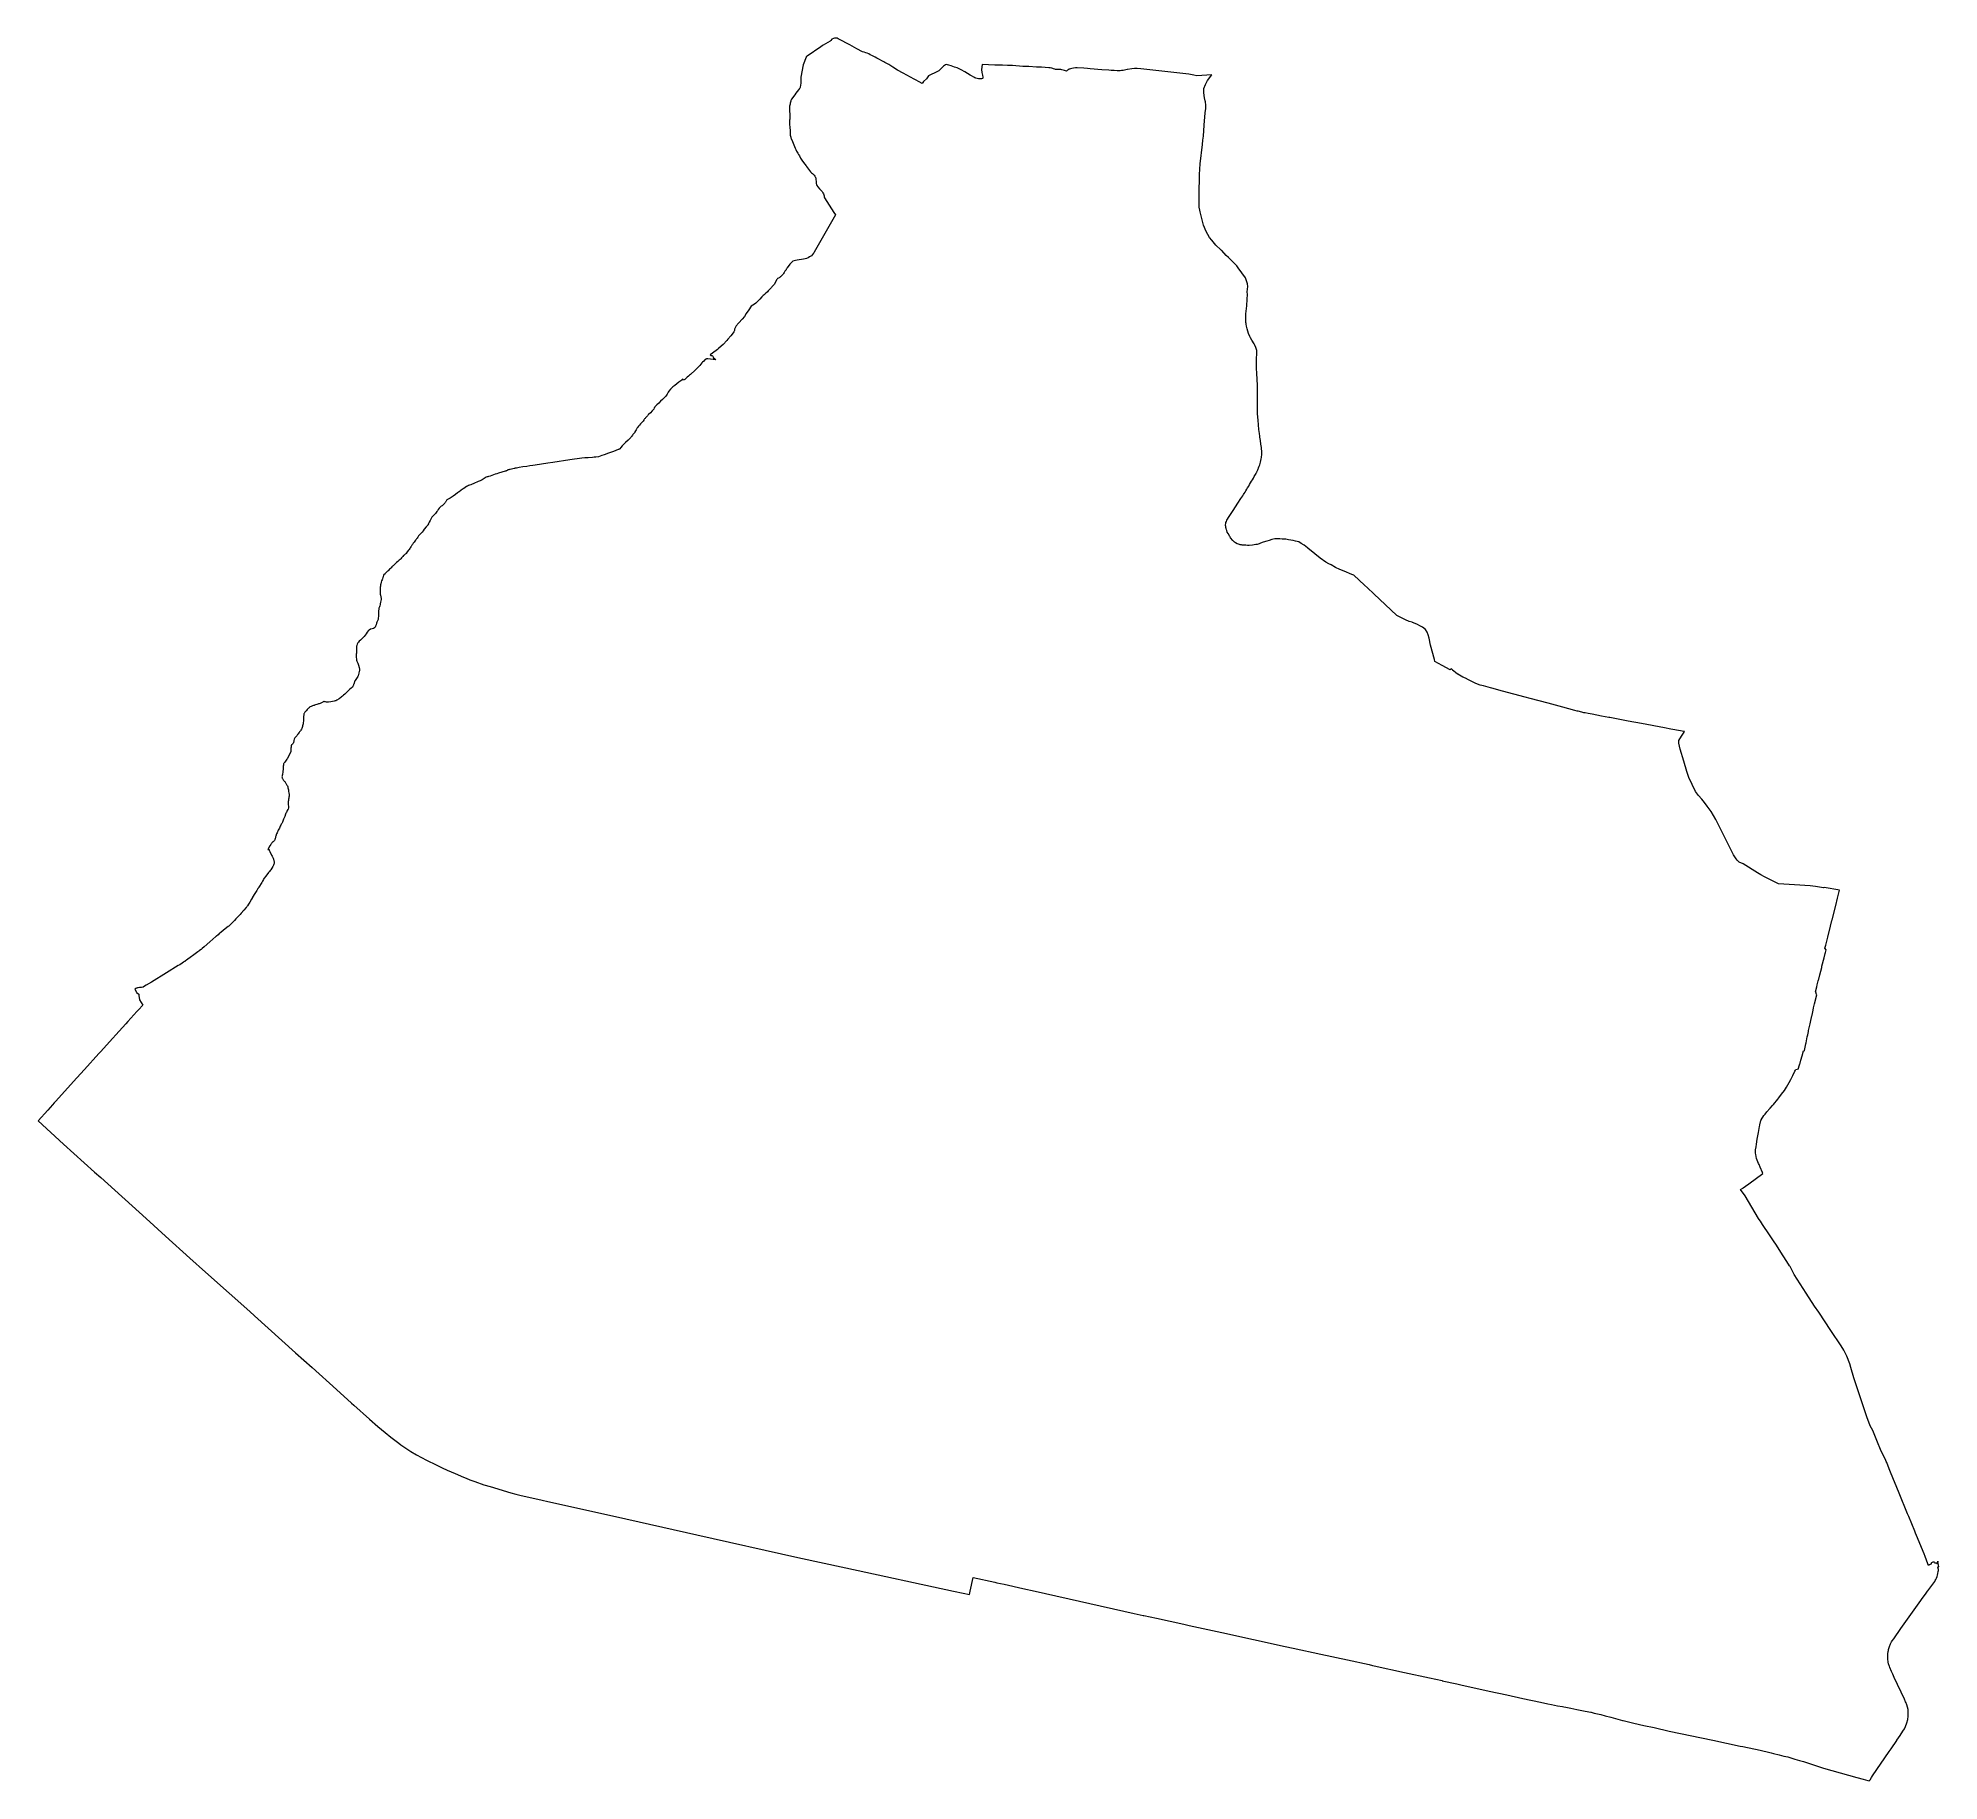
# Model space of a CAD drawing. Header units: metres. Extents: x 106579 to 119334, y 492227 to 503920.
import ezdxf

# ---------------------------------------------------------------- set-up
doc = ezdxf.new("R2010")
doc.units = ezdxf.units.M
doc.header["$MEASUREMENT"] = 0
doc.layers.add('gemeent Zaanstad', color=7, linetype='Continuous', lineweight=0)

msp = doc.modelspace()

# ---------------------------------------------------------------- linework, layer by layer
at = {"layer": 'gemeent Zaanstad', "flags": 128}
msp.add_lwpolyline([(119079.342, 493250), (119179.678, 493390.519), (119201.898, 493422.395), (119228.449, 493459.171), (119244.214, 493480.786), (119258.229, 493500), (119260.171, 493502.663), (119293.032, 493547.561), (119305.59, 493564.833), (119309.7, 493571.228), (119313.702, 493578.846), (119317.175, 493587.203), (119321.196, 493597.88), (119324.596, 493607.719), (119327.219, 493618.008), (119329.376, 493630.958), (119329.975, 493638.09), (119330.004, 493645.138), (119329.268, 493652.563), (119327.255, 493662.713), (119331.095, 493664.103), (119334.274, 493665.253), (119332.147, 493674.266), (119329.302, 493685.984), (119325.855, 493700.781), (119323.381, 493689.182), (119320.865, 493688.29), (119321.649, 493684.186), (119319.336, 493683.468), (119317.721, 493687.293), (119317.293, 493686.988), (119315.416, 493686.901), (119308.03, 493687.586), (119304.307, 493690.633), (119302.987, 493694.11), (119302.839, 493696.289), (119293.886, 493693.675), (119283.507, 493690.644), (119282.939, 493688.024), (119281.991, 493683.827), (119281.236, 493681.951), (119280.85, 493681.683), (119280.62, 493681.523), (119279.474, 493680.829), (119275.628, 493679.161), (119271.295, 493677.743), (119263.48, 493672.577), (119260.056, 493682.832), (119242.051, 493732.759), (119234.883, 493750), (119195.035, 493845.849), (119189.591, 493858.945), (119176.92, 493889.425), (119171.466, 493902.543), (119130.951, 494000), (119122.92, 494019.317), (119066.62, 494158.378), (119009.325, 494298.743), (119000, 494321.662), (118983.454, 494362.329), (118979.447, 494370.346), (118976.621, 494376.005), (118941.252, 494450.587), (118921.575, 494500), (118890.486, 494578.073), (118872.483, 494608.499), (118849.408, 494668.817), (118828.196, 494737.622), (118823.976, 494750), (118762.487, 494930.362), (118743.686, 495000), (118737.141, 495024.244), (118716.697, 495077.525), (118695.683, 495116.673), (118678.807, 495146.424), (118608.907, 495250), (118527.218, 495371.045), (118500, 495413.032), (118443.623, 495500), (118362.896, 495624.532), (118360.164, 495628.746), (118355.279, 495638.943), (118336.416, 495677.289), (118332.369, 495683.248), (118312.304, 495712.685), (118288.628, 495750), (118250.222, 495810.529), (118243.28, 495821.416), (118223.788, 495851.496), (118196.953, 495891.294), (118150.095, 495960.985), (118135.737, 495982.19), (118128.453, 495993.001), (118124.248, 496000), (118033.303, 496151.359), (118002.892, 496194.042), (118017.567, 496203.795), (118019.839, 496205.265), (118035.618, 496216.382), (118058.835, 496232.843), (118151.448, 496302.791), (118149.746, 496308.718), (118135.164, 496343.801), (118127.581, 496362.006), (118124.132, 496369.93), (118110.595, 496402.878), (118104.813, 496428.771), (118102.424, 496438.189), (118102.867, 496460.04), (118106.861, 496481.716), (118109.803, 496500), (118114.995, 496532.269), (118122.796, 496577.624), (118130.057, 496617.131), (118131.266, 496626.024), (118131.631, 496628.272), (118139.635, 496658.973), (118140.145, 496660.57), (118140.559, 496662.667), (118158.75, 496690.848), (118164.704, 496698.759), (118167.07, 496701.094), (118178.714, 496714.917), (118199.674, 496738.278), (118202.495, 496741.31), (118218.015, 496758.957), (118223.103, 496764.474), (118253.047, 496800.226), (118259.91, 496809.481), (118278.024, 496833.662), (118296.647, 496859.09), (118304.019, 496869.742), (118311.15, 496881.745), (118329.214, 496913.478), (118339.745, 496932.91), (118352.975, 496959.724), (118366.837, 496987.745), (118371.192, 496996.547), (118372.901, 497000), (118373.047, 497000.295), (118390.798, 497004.295), (118392.539, 497009.949), (118396.547, 497023.516), (118400.402, 497036.929), (118401.842, 497042.069), (118407.077, 497062.13), (118415.922, 497091.13), (118424.503, 497124.41), (118430.506, 497124.533), (118431.475, 497127.332), (118440.851, 497172.152), (118442.448, 497179.619), (118450.852, 497219.003), (118453.593, 497231.783), (118458.022, 497253.921), (118459.89, 497261.282), (118469.183, 497305.682), (118472.105, 497317.985), (118481.603, 497359.934), (118482.97, 497365.436), (118489.966, 497397.131), (118493.407, 497414.236), (118499.925, 497440.881), (118514.788, 497499.952), (118514.763, 497500), (118513.071, 497503.267), (118506.901, 497518.724), (118505.957, 497521.356), (118514.359, 497554.958), (118518.038, 497568.198), (118524.35, 497593.947), (118526.194, 497601.455), (118527.732, 497606.833), (118534.975, 497635.83), (118547.393, 497684.605), (118549.311, 497692.582), (118563.861, 497750), (118571.194, 497778.939), (118572.642, 497784.556), (118577.522, 497803.676), (118569.123, 497813.343), (118574.725, 497833.833), (118588.737, 497887.261), (118607.115, 497961.107), (118616.34, 498000), (118617.574, 498005.202), (118642.342, 498100.641), (118653.779, 498150.05), (118667.215, 498203.792), (118655.198, 498206.208), (118578.116, 498218.577), (118566.412, 498220.455), (118558.716, 498219.776), (118532.0695, 498224.3005), (118505.423, 498228.825), (118470.161, 498232.152), (118364.1405, 498239.3705), (118258.12, 498246.589), (118249.471, 498249.583), (118234.809, 498256.442), (118163.976, 498292.497), (118139.8575, 498306.136), (118115.739, 498319.775), (118019.533, 498379.056), (117992.531, 498391), (117980.392, 498404.707), (117972.359, 498414.332), (117968.673, 498419.885), (117963.906, 498426.99), (117956.0245, 498440.988), (117931.876, 498488.991), (117913.597, 498526.152), (117870.5915, 498610.1045), (117836.334, 498678.079), (117805.081, 498731.543), (117779.149, 498767.235), (117760.606, 498790.3785), (117742.063, 498813.522), (117721.3035, 498839.0075), (117700.544, 498864.493), (117677.557, 498911.606), (117656.487, 498959.857), (117642.378, 499000.478), (117622.1455, 499068.3635), (117598.4275, 499148.9365), (117587.936, 499189.917), (117587.657, 499198.561), (117589.051, 499206.648), (117606.095, 499236.911), (117624.128, 499263.444), (117627.166, 499267.913), (117611.588, 499270.599), (117599.975, 499272.602), (117534.619, 499283.87), (117491.772, 499291.257), (117337.85, 499320.481), (117248.006, 499337.367), (117124.739, 499360.963), (117118.428, 499362.19), (117069.784, 499371.651), (117006.323, 499383.562), (116980.849, 499388.334), (116959.924, 499392.265), (116952.355, 499393.687), (116937.614, 499397.242), (116912.426, 499403.316), (116905.545, 499404.976), (116891.826, 499408.676), (116810.141, 499430.793), (116712.511, 499457.002), (116590.435, 499489.963), (116558.282, 499498.862), (116406.085, 499539.045), (116335.06, 499558.211), (116325.317, 499560.813), (116279.081, 499573.084), (116254.879, 499579.028), (116237.362, 499584.867), (116223.251, 499591.436), (116204.328, 499601.041), (116178.559, 499613.606), (116157.056, 499624.879), (116139.711, 499633.331), (116106.943, 499651.536), (116103.935, 499653.209), (116100.671, 499655.75), (116092.408, 499662.137), (116088.393, 499665.329), (116071.061, 499679.237), (116071.888, 499680.189), (116062.742, 499688.128), (116057.568, 499684.73), (116056.203, 499684.247), (116053.456, 499681.313), (116000, 499711.075), (115951.741, 499737.944), (115948.551, 499750), (115922.919, 499846.884), (115913.233, 499894.818), (115907.799, 499916.109), (115899.776, 499935.223), (115888.196, 499952.478), (115869.338, 499966.818), (115854.994, 499975.163), (115829.968, 499988.368), (115800.657, 500000), (115798.903, 500000.696), (115780.362, 500006.856), (115755.067, 500016.5), (115754.495, 500016.789), (115696.398, 500046.141), (115542.484, 500191.059), (115500, 500231.06), (115479.884, 500250), (115408.739, 500316.986), (115395.054, 500321.32), (115379.004, 500328.122), (115358.302, 500336.742), (115320.712, 500351.855), (115313.719, 500354.668), (115284.896, 500367.233), (115254.986, 500385.986), (115240.772, 500393.193), (115220.841, 500404.487), (115183.334, 500431.348), (115146.182, 500459.54), (115099.191, 500498.207), (115096.791, 500500), (115073.846, 500517.141), (115054.111, 500528.786), (115039.685, 500539.496), (115028.205, 500542.928), (115016.86, 500545.34), (115001.084, 500548.76), (115000, 500548.961), (114969.455, 500554.639), (114950.784, 500557.748), (114935.509, 500558.191), (114927.117, 500558.459), (114911.08, 500559.449), (114895.203, 500560.039), (114877.541, 500559.29), (114857.327, 500554.881), (114840.462, 500550.035), (114824.599, 500544.431), (114798.814, 500537.316), (114782.271, 500531.67), (114772.156, 500526.595), (114765.77, 500524.569), (114760.516, 500523.387), (114751.488, 500522.158), (114727.856, 500518.544), (114704.903, 500515.745), (114694.004, 500516.089), (114684.527, 500518.477), (114677.924, 500518.534), (114659.06, 500518.852), (114654.296, 500519.338), (114646.302, 500520.541), (114640.563, 500522.107), (114633.367, 500524.406), (114625.248, 500527.651), (114614.351, 500533.187), (114607.857, 500538.171), (114595.972, 500549.433), (114581.352, 500567.5), (114577.764, 500573.342), (114576.826, 500575.289), (114564.737, 500595.274), (114559.171, 500606.008), (114555.845, 500616.295), (114553.605, 500621.671), (114551.535, 500628.743), (114549.947, 500635.389), (114548.798, 500642.289), (114548.023, 500649.03), (114547.904, 500654.716), (114548.941, 500662.341), (114550.354, 500669.031), (114552.645, 500677.005), (114557.028, 500685.743), (114572.635, 500711.238), (114597.636, 500750), (114629.194, 500798.927), (114650.559, 500830.884), (114656.737, 500840.429), (114662.611, 500849.1), (114668.078, 500857.27), (114672.915, 500864.918), (114678.133, 500873.292), (114683.709, 500882.618), (114689.859, 500892.599), (114695.615, 500902.403), (114702.768, 500914.183), (114708.799, 500924.426), (114715.391, 500935.873), (114721.925, 500947.451), (114727.371, 500956.718), (114733.927, 500968.068), (114739.898, 500977.574), (114744.448, 500985.327), (114747.696, 500991.069), (114752.282, 500998.918), (114752.905, 501000), (114755.423, 501004.373), (114756.762, 501007.352), (114758.339, 501010.675), (114759.762, 501014.165), (114761.926, 501019.335), (114763.911, 501024.028), (114766.05, 501029.424), (114767.796, 501033.772), (114769.411, 501038.06), (114770.69, 501041.169), (114771.682, 501043.515), (114772.732, 501046.164), (114773.515, 501048.093), (114776.668, 501056.8), (114779.21, 501064.994), (114782.065, 501075.466), (114784.753, 501085.783), (114786.762, 501096.029), (114788.244, 501105.166), (114789.665, 501113.564), (114790.262, 501120.638), (114790.577, 501130.432), (114790.417, 501141.277), (114789.945, 501150.714), (114788.748, 501161.405), (114787.599, 501172.513), (114784.944, 501194.647), (114781.782, 501220.347), (114778.531, 501242.921), (114777.596, 501250), (114775.366, 501266.881), (114771.694, 501293.536), (114765.451, 501355.603), (114762.454, 501399.896), (114761.653, 501458.372), (114762.24, 501500), (114761.567, 501560.602), (114761.671, 501582.106), (114761.276, 501601.664), (114760, 501618.45), (114758.651, 501641.821), (114757.599, 501658.835), (114756.588, 501679.982), (114755.828, 501693.457), (114755.796, 501720.179), (114756.041, 501756.699), (114756.124, 501778.176), (114756.484, 501791.757), (114756.996, 501799.141), (114757.55, 501806.605), (114757.37, 501816.811), (114757.313, 501824.076), (114755.706, 501830.366), (114753.163, 501837.441), (114750.888, 501844.713), (114743.392, 501859.847), (114738.584, 501869.193), (114724.463, 501893.056), (114715.169, 501908.566), (114711.239, 501917.178), (114702.049, 501937.637), (114696.805, 501953.135), (114691.65, 501969.733), (114687.332, 501987.838), (114685.669, 502000), (114684.97, 502005.112), (114684.526, 502011.11), (114683.941, 502018.999), (114683.135, 502040.986), (114683.517, 502058.985), (114683.755, 502070.984), (114690.818, 502122.887), (114691.452, 502167.382), (114695.141, 502200.658), (114693.527, 502218.138), (114696.952, 502252.911), (114694.913, 502270.57), (114680.838, 502311.548), (114631.241, 502379.34), (114626.71, 502385.451), (114622.047, 502391.901), (114585.147, 502430.386), (114566.585, 502448.664), (114552.467, 502462.33), (114521.431, 502493.873), (114518.239, 502496.893), (114515.022, 502500), (114483.025, 502530.904), (114454.293, 502564.959), (114439.044, 502583.034), (114417.869, 502621.352), (114400.339, 502665.422), (114377.044, 502754.708), (114373.826, 502766.55), (114369.909, 502785.598), (114369.728, 502799.095), (114369.516, 502810.629), (114369.759, 502896.016), (114371.64, 502977.444), (114371.904, 503000), (114371.972, 503005.757), (114378.165, 503076.344), (114393.537, 503206.075), (114395.631, 503235.796), (114398.812, 503262.766), (114404.786, 503335.867), (114411.174, 503418.315), (114415.096, 503447.48), (114415.317, 503454.084), (114415.555, 503461.201), (114414.65, 503469.383), (114412.065, 503492.768), (114410.527, 503500), (114406.363, 503519.587), (114401.12, 503553.537), (114402.698, 503581.756), (114412.482, 503608.655), (114426.408, 503636.355), (114455.483, 503674.455), (114354.452, 503667.311), (114334.737, 503671.008), (114300.495, 503677.428), (114080.032, 503702.657), (114000, 503711.815), (113978.017, 503714.331), (113954.594, 503717.011), (113937, 503715), (113919.42, 503712.99), (113889.88, 503708.94), (113887.902, 503708.548), (113859.32, 503702.88), (113849.56, 503701.95), (113839.55, 503701.02), (113819.05, 503701.16), (113800.05, 503702.04), (113780.05, 503703.43), (113763.3, 503704.55), (113717.31, 503708.13), (113639.31, 503713.43), (113620.81, 503715.06), (113596.82, 503717.74), (113550.83, 503721.31), (113540.57, 503720.88), (113526.55, 503718.98), (113516.79, 503716.79), (113506.26, 503714.11), (113501, 503712.14), (113501.25, 503712.39), (113496.24, 503710.42), (113491.46, 503707.44), (113490.481, 503706.814), (113487.19, 503704.71), (113479.593, 503698.371), (113473.833, 503700.235), (113465.898, 503702.716), (113457.205, 503705.738), (113448.826, 503707.864), (113441.258, 503709.203), (113435.412, 503709.244), (113429.759, 503709.283), (113420.507, 503709.547), (113411.46, 503709.464), (113406.359, 503709.639), (113401.442, 503710.817), (113393.361, 503713.047), (113388.277, 503715.422), (113380.74, 503718.009), (113371.116, 503719.768), (113361.809, 503720.38), (113312.767, 503723.908), (113278.26, 503724.9), (113228.513, 503728.867), (113187.907, 503729.869), (113117.166, 503736.927), (113084.349, 503735.193), (113050.27, 503737.641), (113013.561, 503738.75), (113000, 503739.436), (112913.257, 503743.823), (112910.126, 503708.633), (112912.11, 503689.267), (112913.606, 503679.391), (112915.487, 503670.471), (112918.471, 503657.917), (112918.881, 503653.874), (112918.327, 503650.717), (112915.913, 503648.282), (112910.636, 503646.805), (112905.307, 503646.378), (112901.449, 503646.069), (112894.394, 503646.465), (112888.835, 503647.183), (112880.86, 503649.015), (112872.223, 503651.637), (112865.39, 503653.986), (112859.198, 503656.895), (112842.865, 503666.202), (112832.98, 503672.105), (112816.746, 503681.464), (112797.062, 503694.222), (112773.282, 503706.769), (112747.637, 503720.34), (112729.563, 503725.622), (112705.933, 503734.772), (112691.23, 503738.555), (112682.1, 503740.721), (112674.834, 503741.913), (112669.161, 503740.18), (112662.162, 503736.777), (112655.933, 503732.087), (112648.826, 503725.884), (112641.438, 503718.326), (112629.265, 503706.5), (112622.604, 503700.502), (112613.98, 503695.476), (112554.81, 503667.111), (112540.216, 503646.5), (112519.985, 503628.557), (112511.387, 503614.983), (112502.53, 503619.732), (112500, 503621.089), (112457.673, 503643.786), (112408.139, 503670.601), (112383.7, 503683.789), (112346.758, 503704.141), (112315.864, 503724.531), (112287.009, 503742.752), (112282.583, 503745.19), (112280.097, 503746.559), (112266.392, 503754.844), (112260.9785, 503757.3175), (112255.565, 503759.791), (112240.07, 503768.513), (112224.575, 503777.235), (112216.637, 503781.568), (112208.699, 503785.901), (112196.283, 503792.263), (112183.867, 503798.625), (112173.84, 503803.2825), (112163.813, 503807.94), (112153.2435, 503813.3785), (112142.674, 503818.817), (112133.1, 503821.8935), (112123.526, 503824.97), (112111.685, 503828.052), (112093.356, 503836.457), (112090.29, 503837.863), (112074.166, 503846.937), (112058.042, 503856.011), (112026.77, 503874.661), (112000, 503888.617), (111980.503, 503898.781), (111962.068, 503907.462), (111949.1, 503914.292), (111940.76, 503918.515), (111932.243, 503920.446), (111922.799, 503920.19), (111916.734, 503918.252), (111906.713, 503912.066), (111899.545, 503904.921), (111893.572, 503898.485), (111848.336, 503871.986), (111840.656, 503867.223), (111832.466, 503861.661), (111740.11, 503799.548), (111734.081, 503793.373), (111732.391, 503791.012), (111712.321, 503740.455), (111698.233, 503658.344), (111698.241, 503618.564), (111693.6, 503590.521), (111693.479, 503589.791), (111692.939, 503587.465), (111691.137, 503584.464), (111688.583, 503581.586), (111681.011, 503571.889), (111672.196, 503561.086), (111665.193, 503550.607), (111656.356, 503538.75), (111647.852, 503529.174), (111643.918, 503522.194), (111635.733, 503509.683), (111631.247, 503501.934), (111630.573, 503500), (111629.621, 503497.271), (111628.211, 503491.09), (111626.389, 503482.365), (111626.234, 503481.621), (111626.023, 503479.8755), (111625.73, 503477.726), (111624.991, 503474.08), (111624.3775, 503471.702), (111623.764, 503469.324), (111622.69, 503463.341), (111621.769, 503455.977), (111621.769, 503446.004), (111622.107, 503429.864), (111622.7205, 503423.957), (111623.334, 503418.05), (111623.488, 503405.316), (111623.58, 503397.86), (111623.672, 503381.352), (111622.828, 503375.292), (111621.984, 503369.232), (111621.8305, 503365.703), (111621.677, 503362.174), (111621.8305, 503357.8785), (111621.984, 503353.583), (111622.1715, 503345.4085), (111622.359, 503337.234), (111623.331, 503324.561), (111625.937, 503296.355), (111626.302, 503287.93), (111626.607, 503273.843), (111626.871, 503267.856), (111627.581, 503262.474), (111629.532, 503254.577), (111631.291, 503250), (111632.739, 503246.23), (111641.205, 503225.139), (111659.304, 503182.091), (111663.252, 503172.676), (111668.646, 503161.625), (111676.649, 503147.419), (111683.055, 503137.856), (111688.749, 503130.057), (111693.402, 503119.242), (111695.964, 503113.506), (111703.585, 503100.555), (111715.834, 503084.818), (111732.677, 503062.995), (111736.81, 503057.857), (111755.305, 503031.474), (111762.477, 503023.202), (111768.766, 503016.981), (111776.297, 503011.032), (111783.62, 503004.387), (111787.581, 503000), (111788.067, 502999.462), (111792.053, 502994.002), (111796.647, 502984.947), (111797.638, 502981.58), (111800.594, 502945.85), (111801.915, 502935.209), (111804.442, 502930.624), (111810.792, 502921.809), (111823.789, 502907.614), (111839.722, 502890.766), (111844.392, 502882.85), (111849.374, 502874.496), (111851.875, 502867.552), (111853.48, 502862.548), (111855.338, 502854.412), (111856.808, 502849.196), (111857.018, 502848.863), (111919.383, 502750), (111929.416, 502734.096), (111796.744, 502500), (111785.028, 502479.328), (111782.845, 502476.588), (111776.356, 502468.635), (111768.915, 502459.923), (111764.185, 502456.914), (111756.088, 502451.958), (111746.089, 502446.088), (111736.09, 502441.633), (111726.937, 502439.243), (111715.212, 502437.284), (111672.126, 502429.647), (111661.174, 502427.8), (111652.266, 502425.457), (111645.088, 502422.567), (111637.826, 502417.194), (111630.731, 502410.661), (111624.403, 502403.708), (111605.752, 502378.441), (111604.059, 502375.6545), (111602.366, 502372.868), (111601.3725, 502371.08), (111600.379, 502369.292), (111598.218, 502365.401), (111594.6225, 502360.2845), (111591.027, 502355.168), (111586.602, 502347.839), (111582.177, 502340.51), (111578.9965, 502336.776), (111575.816, 502333.042), (111572.6355, 502329.7235), (111569.455, 502326.405), (111566.551, 502323.3625), (111563.647, 502320.32), (111559.8265, 502317.165), (111556.006, 502314.01), (111548.053, 502309.663), (111542.048, 502306.657), (111538.583, 502303.182), (111536.288, 502299.663), (111518.472, 502267.25), (111502.265, 502250), (111500, 502247.59), (111490.865, 502237.867), (111479.041, 502224.287), (111474.133, 502216.593), (111459.326, 502203.388), (111452.412, 502198.41), (111445.498, 502192.049), (111436.648, 502183.199), (111422.266, 502168.541), (111416.793, 502161.896), (111409.644, 502155.076), (111402.066, 502148.305), (111395.258, 502142.39), (111386.01, 502135.036), (111365.482, 502120.613), (111347.892, 502096.073), (111331.495, 502071.738), (111320.363, 502052.352), (111303.231, 502033.254), (111282.344, 502010.136), (111273.314, 502000), (111270.068, 501996.356), (111264.319, 501988.477), (111262.232, 501984.366), (111257.367, 501975.153), (111253.401, 501966.34), (111251.615, 501958.527), (111247.78, 501949.934), (111243.224, 501942.259), (111227.843, 501922.863), (111208.966, 501899.213), (111200.968, 501891.004), (111176.287, 501865.243), (111163.124, 501852.869), (111145.801, 501836.77), (111138.721, 501831.301), (111104.139, 501805.979), (111090.146, 501795.913), (111096.23, 501790.13), (111100.23, 501790.52), (111104.62, 501788.7), (111106.49, 501784.97), (111108.83, 501780.42), (111111.38, 501775.47), (111120.44, 501767.07), (111122.49, 501765.33), (111126.87, 501761.62), (111073.58, 501768.16), (111070.59, 501768.18), (111068.19, 501767.99), (111065.59, 501767.41), (111063.18, 501766.42), (111060.18, 501765.04), (111057.77, 501764.06), (111056.17, 501763.07), (111055.17, 501762.28), (111054.7, 501762.2), (111054.619, 501762.113), (111046.52, 501753.34), (111037.147, 501744.982), (111035.07, 501743.13), (111033.051, 501740.509), (111026.8155, 501732.3945), (111020.58, 501724.28), (111019.6685, 501723.222), (111018.757, 501722.164), (111012.396, 501716.079), (111006.198, 501710.082), (110994.93, 501699.18), (110987.781, 501690.912), (110957.636, 501663.808), (110950.445, 501658.277), (110942.9475, 501652.1085), (110935.45, 501645.94), (110930.6405, 501640.7695), (110925.831, 501635.599), (110922.2855, 501632.7345), (110918.74, 501629.87), (110915.56, 501626.66), (110911.38, 501624.24), (110905.94, 501632.01), (110901.17, 501628.39), (110891.42, 501620.15), (110885.55, 501615.425), (110879.68, 501610.7), (110864.75, 501599.24), (110852.01, 501589.685), (110839.27, 501580.13), (110833.3, 501575.3), (110829.12, 501571.69), (110824.15, 501565.27), (110811.83, 501551.62), (110807.67, 501545.41), (110804.5, 501540.4), (110802.72, 501535.59), (110800.75, 501530.59), (110795.59, 501523.57), (110788.93, 501516.345), (110782.27, 501509.12), (110773.617, 501500), (110768.56, 501494.67), (110756.53, 501483.02), (110744.5, 501471.37), (110731.775, 501458.52), (110719.05, 501445.67), (110717.26, 501443.665), (110715.47, 501441.66), (110713.29, 501438.25), (110711.13, 501430.85), (110709.74, 501429.04), (110704.97, 501423.725), (110700.2, 501418.41), (110688.27, 501406.26), (110676.34, 501394.11), (110672.17, 501389.695), (110668, 501385.28), (110663.525, 501380.565), (110659.05, 501375.85), (110655.77, 501372.135), (110652.49, 501368.42), (110649.815, 501364.61), (110647.14, 501360.8), (110645.255, 501358.295), (110643.37, 501355.79), (110639.6, 501350.38), (110635.225, 501345.56), (110630.85, 501340.74), (110622.605, 501331.81), (110614.36, 501322.88), (110609.095, 501316.06), (110603.83, 501309.24), (110600.555, 501304.93), (110597.28, 501300.62), (110594.505, 501296.51), (110591.73, 501292.4), (110584.41, 501277.58), (110582.86, 501273.68), (110578.85, 501269.96), (110571.11, 501259.53), (110567.8645, 501255.2125), (110567.789, 501255.105), (110563.9095, 501249.5435), (110560.03, 501243.982), (110557.228, 501240.94), (110554.426, 501237.898), (110538.2905, 501222.81), (110522.155, 501207.722), (110509.868, 501195.721), (110499.8795, 501184.257), (110489.891, 501172.793), (110482.291, 501164.964), (110479.739, 501162.812), (110476.489, 501160.229), (110473.091, 501158.897), (110440.2295, 501146.8565), (110407.368, 501134.816), (110377.735, 501125.027), (110363.206, 501119.0325), (110350.866, 501114.446), (110340.882, 501111.24), (110323.217, 501108.942), (110311.6455, 501108.026), (110300.074, 501107.11), (110271.001, 501104.672), (110249.129, 501102.9265), (110227.692, 501101.217), (110147.801, 501089.4635), (110033.955, 501072.693), (110000, 501067.676), (109957.0945, 501061.337), (109914.189, 501054.998), (109898.659, 501051.734), (109878.718, 501049.255), (109858.777, 501046.776), (109832.906, 501042.5115), (109807.035, 501038.247), (109789.089, 501035.145), (109787.835, 501034.905), (109780.967, 501033.592), (109776.545, 501032.614), (109773.125, 501031.8575), (109748.188, 501026.412), (109746.973, 501026.147), (109742.245, 501025.117), (109737.711, 501024.129), (109736.0015, 501023.6605), (109734.292, 501023.192), (109733.116, 501022.707), (109732.071, 501022.258), (109730.021, 501021.369), (109726.909, 501019.57), (109723.892, 501017.384), (109721.082, 501015.993), (109717.551, 501015.076), (109715.516, 501014.441), (109713.817, 501013.911), (109691.531, 501006.9555), (109669.245, 501000), (109658.308, 500996.5865), (109647.371, 500993.173), (109636.3245, 500989.176), (109625.278, 500985.179), (109613.386, 500981.622), (109605.33, 500979.134), (109601.1385, 500978.1385), (109596.947, 500977.143), (109592.474, 500975.724), (109587.231, 500973.359), (109572.945, 500964.967), (109558.659, 500956.575), (109549.929, 500951.994), (109545.521, 500949.386), (109533.381, 500944.303), (109523.937, 500940.887), (109512.822, 500935.864), (109509.09, 500934.21), (109504.344, 500932.044), (109499.598, 500929.878), (109492.734, 500926.695), (109482.997, 500923.052), (109475.41, 500919.835), (109468.603, 500917.748), (109461.127, 500914.765), (109453.818, 500910.645), (109444.596, 500905.227), (109436.0405, 500899.091), (109427.485, 500892.955), (109416.51, 500884.631), (109405.535, 500876.307), (109400.2255, 500872.6615), (109394.916, 500869.016), (109379.7365, 500857.8065), (109364.557, 500846.597), (109343.9975, 500834.201), (109323.438, 500821.805), (109320.629, 500817.9115), (109317.82, 500814.018), (109315.2265, 500809.808), (109312.633, 500805.598), (109311.037, 500803.327), (109308.796, 500800.137), (109302.845, 500793.705), (109295.634, 500787.04), (109290.477, 500782.804), (109285.32, 500778.568), (109276.617, 500771.77), (109269.954, 500765.371), (109264.3415, 500757.162), (109258.729, 500748.953), (109254.673, 500743.1795), (109250.617, 500737.406), (109245.44, 500730.461), (109239.008, 500723.4125), (109232.576, 500716.364), (109222.788, 500705.265), (109216.856, 500696.168), (109209.622, 500683.436), (109204.369, 500672.705), (109201.365, 500665.437), (109200.473, 500662.701), (109199.581, 500659.965), (109196.079, 500654.515), (109194.547, 500652.169), (109184.5225, 500640.3805), (109171.446, 500624.652), (109163.362, 500614.703), (109155.918, 500605.81), (109151.817, 500601.136), (109147.716, 500596.462), (109141.791, 500590.269), (109135.957, 500584.736), (109134.094, 500583.172), (109132.514, 500580.893), (109130.091, 500576.336), (109127.056, 500570.908), (109124.021, 500565.48), (109122.722, 500563.592), (109121.423, 500561.704), (109119.5985, 500559.292), (109117.774, 500556.88), (109115.15, 500553.626), (109112.526, 500550.372), (109107.8905, 500544.734), (109103.255, 500539.096), (109097.39, 500530.696), (109092.4125, 500523.273), (109088.201, 500516.931), (109083.509, 500509.473), (109081.089, 500505.966), (109076.75, 500500), (109073.28, 500495.23), (109068.8055, 500489.3495), (109064.331, 500483.469), (109056.553, 500473.2315), (109048.775, 500462.994), (109047.952, 500461.711), (109046.879, 500460.038), (109043.926, 500456.829), (109041.053, 500454.392), (109036.058, 500450.825), (109032.263, 500447.493), (109026.588, 500440.824), (109023.256, 500436.834), (109018.2945, 500431.922), (109013.333, 500427.01), (109008.399, 500422.469), (109003.465, 500417.928), (109000, 500414.561), (108993.213, 500407.965), (108984.761, 500400.5395), (108976.309, 500393.114), (108969.1985, 500386.673), (108962.088, 500380.232), (108957.618, 500375.9255), (108953.148, 500371.619), (108948.327, 500366.9025), (108943.506, 500362.186), (108937.375, 500355.9065), (108927.8595, 500346.129), (108924.475, 500342.631), (108917.9975, 500336.2535), (108911.52, 500329.876), (108907.7445, 500326.6595), (108899.936, 500319.894), (108897.584, 500317.328), (108896.713, 500313.601), (108895.084, 500305.788), (108894.1445, 500303.119), (108893.205, 500300.45), (108890.219, 500292.219), (108887.6, 500285.094), (108884.981, 500277.969), (108882.927, 500270.519), (108879.905, 500259.477), (108878.436, 500252.527), (108877.567, 500247.141), (108876.698, 500241.755), (108876.244, 500235.962), (108875.79, 500230.169), (108874.934, 500216.6445), (108874.078, 500203.12), (108876.129, 500190.227), (108877.562, 500181.965), (108881.304, 500160.065), (108880.9, 500154.361), (108878.058, 500135.959), (108875.77, 500124.606), (108874.415, 500119.451), (108872.252, 500111.937), (108870.01, 500105.068), (108868.1175, 500099.7155), (108866.225, 500094.363), (108865.148, 500089.287), (108863.954, 500077.367), (108862.85, 500062.476), (108863.223, 500059.199), (108863.625, 500047.459), (108862.9525, 500038.9455), (108862.28, 500030.432), (108861.086, 500019.379), (108857.4265, 500010.2685), (108853.572, 500000.579), (108851.1825, 499993.4845), (108847.6725, 499982.991), (108846.357, 499979.013), (108844.1165, 499973.5615), (108841.876, 499968.11), (108837.097, 499963.032), (108829.33, 499959.149), (108820.668, 499957.506), (108809.316, 499954.22), (108800.803, 499947.947), (108797.368, 499944.81), (108795.388, 499942.703), (108787.093, 499933.874), (108780.82, 499923.867), (108766.93, 499904.301), (108750.948, 499888.32), (108746.841, 499884.8845), (108742.734, 499881.449), (108735.261, 499873.891), (108730.7055, 499868.1405), (108726.15, 499862.39), (108720.773, 499853.578), (108718.085, 499845.812), (108717.039, 499839.539), (108716.442, 499822.213), (108716.655, 499813.027), (108716.431, 499806.306), (108715.3855, 499793.312), (108714.564, 499787.039), (108714.265, 499772.85), (108716.207, 499745.965), (108718.447, 499740.439), (108720.986, 499736.257), (108725.481, 499725.919), (108727.8705, 499719.2725), (108730.26, 499712.626), (108733.994, 499698.139), (108736.384, 499684.846), (108736.235, 499674.988), (108735.1895, 499670.2835), (108733.0235, 499661.098), (108729.987, 499648.8475), (108729.873, 499648.386), (108728.3625, 499644.5555), (108727.043, 499641.287), (108725.302, 499636.516), (108725.201, 499636.373), (108720.907, 499630.274), (108711.078, 499615.876), (108707.401, 499610.82), (108706.162, 499607.576), (108698.3705, 499586.309), (108696.854, 499582.022), (108696.2195, 499580.083), (108695.585, 499578.144), (108693.333, 499573.235), (108692.131, 499571.418), (108688.565, 499566.029), (108685.682, 499563.185), (108680.734, 499558.77), (108669.839, 499548.7515), (108658.944, 499538.733), (108644.28, 499525.514), (108637.1245, 499518.9865), (108629.969, 499512.459), (108626.2845, 499508.969), (108622.6, 499505.479), (108616.245, 499500), (108611.734, 499496.111), (108600.456, 499487.985), (108584.96, 499477.697), (108578.645, 499474.255), (108573.621, 499472.969), (108567.283, 499471.472), (108543.91, 499467.59), (108527.376, 499464.973), (108515.109, 499465.322), (108508.098, 499465.687), (108504.024, 499467.6), (108499.573, 499468.476), (108496.699, 499468.003), (108493.37, 499465.976), (108489.374, 499463.821), (108481.339, 499459.419), (108477.047, 499457.458), (108472.973, 499455.725), (108465.783, 499454.297), (108461.628, 499453.1), (108457.36, 499452.011), (108449.468, 499449.089), (108441.637, 499446.415), (108433.47, 499443.733), (108431.495, 499442.975), (108430.856, 499442.73), (108426.931, 499441.224), (108421.319, 499439.275), (108417.152, 499437.732), (108416.816, 499437.608), (108411.498, 499435.658), (108406.243, 499432.823), (108401.427, 499430.335), (108397.684, 499426.955), (108395.144, 499424.716), (108394.795, 499424.408), (108394.005, 499423.711), (108390.191, 499419.592), (108386.056, 499414.906), (108381.463, 499409.716), (108377.526, 499405.102), (108373.029, 499399.647), (108369.359, 499395.128), (108366.641, 499391.931), (108364.658, 499388.885), (108363.489, 499385.456), (108362.638, 499380.94), (108361.861, 499376.112), (108361.662, 499369.576), (108361.741, 499363.628), (108361.527, 499356.824), (108361.255, 499350.599), (108361.018, 499343.861), (108360.135, 499337.168), (108360.112, 499336.995), (108360.087, 499336.737), (108359.324, 499328.968), (108358.234, 499321.371), (108358.062, 499320.17), (108357.922, 499319.423), (108356.816, 499313.519), (108355.086, 499306.542), (108353.727, 499300.828), (108351.634, 499294.022), (108349.538, 499288.267), (108347.126, 499283.489), (108343.894, 499277.55), (108339.842, 499272.217), (108334.624, 499266.05), (108331.05, 499261.266), (108322.859, 499249.831), (108321.099, 499247.38), (108314.983, 499239.536), (108309.231, 499232.349), (108303.435, 499225.072), (108300.34, 499220.837), (108298.578, 499216.969), (108296.619, 499208.332), (108294.797, 499199.632), (108293.662, 499195.69), (108293.326, 499190.944), (108293.314, 499190.774), (108293.167, 499190.629), (108289.841, 499187.321), (108286.25, 499183.207), (108281.753, 499178.691), (108280.961, 499177.556), (108280.924, 499177.503), (108278.878, 499174.572), (108277.892, 499169.18), (108276.858, 499162.981), (108276.067, 499156.398), (108276.027, 499156.066), (108276.003, 499155.87), (108275.833, 499147.277), (108275.703, 499139.826), (108275.319, 499132.477), (108275.249, 499131.138), (108256.64, 499094.1), (108253.2868, 499087.6159), (108248.127, 499081.021), (108243.543, 499074.556), (108239.738, 499069.162), (108235.172, 499062.856), (108231.037, 499057.23), (108229.101, 499054.051), (108227.209, 499050.963), (108226.595, 499048.6), (108225.916, 499045.273), (108225.419, 499040.921), (108224.688, 499034.194), (108224.407, 499029.243), (108224.225, 499022.976), (108223.99, 499016.126), (108222.304, 499000), (108222.25, 498999.487), (108221.198, 498992.193), (108220.642, 498983.836), (108219.222, 498978.814), (108217.894, 498973.637), (108216.533, 498967.095), (108216.098, 498963.819), (108216.68, 498958.354), (108217.557, 498955.4), (108219.306, 498951.595), (108221.531, 498947.512), (108224.895, 498943.501), (108227.723, 498939.522), (108229.004, 498938.118), (108229.052, 498938.066), (108231.515, 498935.365), (108234.496, 498931.479), (108237.171, 498928.234), (108239.747, 498924.428), (108242.507, 498920.424), (108244.857, 498916.724), (108247.263, 498912.556), (108249.587, 498908.094), (108252.558, 498902.777), (108255.249, 498896.155), (108256.644, 498890.307), (108258.036, 498883.743), (108259.052, 498876.968), (108259.796, 498870.321), (108260.753, 498864.126), (108262.262, 498857.341), (108264.037, 498845.127), (108264.172, 498838.711), (108263.792, 498833.2), (108263.025, 498827.098), (108261.943, 498820.092), (108260.71, 498812.882), (108259.656, 498804.76), (108258.701, 498797.199), (108258.195, 498792.243), (108257.416, 498787.528), (108257.377, 498782.74), (108258.302, 498776.008), (108260.067, 498767.888), (108260.178, 498764.704), (108260.215, 498763.628), (108260.368, 498759.239), (108260.11, 498755.162), (108256.733, 498746.915), (108255.631, 498743.511), (108252.211, 498737.88), (108249.773, 498734.22), (108248.38, 498731.726), (108245.566, 498725.148), (108242.935, 498719.313), (108240.425, 498712.206), (108234.667, 498697.012), (108227.421, 498678.651), (108219.568, 498660.41), (108217.641, 498655.956), (108215.377, 498651.606), (108211.511, 498645.025), (108208.289, 498638.64), (108204.631, 498631.795), (108198.852, 498620.202), (108195.007, 498612.839), (108191.348, 498605.994), (108188.233, 498599.835), (108185.929, 498594.343), (108183.463, 498588.155), (108180.551, 498581.016), (108177.484, 498573.783), (108176.739, 498571.519), (108175.04, 498566.357), (108173.611, 498562.013), (108172.386, 498555.407), (108170.788, 498549.419), (108169.154, 498543.943), (108167.502, 498540.19), (108165.837, 498536.884), (108164.418, 498534.568), (108162.077, 498532.408), (108159.8, 498530.384), (108156.744, 498528.229), (108155.943, 498527.544), (108154.955, 498526.701), (108154.604, 498526.401), (108151.485, 498523.739), (108147.534, 498519.683), (108145.556, 498517.354), (108143.782, 498514.872), (108140.557, 498509.538), (108135.218, 498500), (108121.649, 498475.759), (108130.44, 498475.88), (108131.21, 498470.53), (108134.775, 498463.621), (108146.917, 498436.933), (108149.634, 498432.098), (108152.983, 498426.14), (108156.509, 498418.009), (108158.532, 498411.538), (108162.3, 498399.792), (108163.246, 498395.452), (108163.69, 498392.029), (108163.89, 498387.984), (108163.393, 498382.737), (108161.979, 498376.694), (108160.202, 498372.026), (108157.2, 498366.809), (108154.394, 498362.187), (108140.477, 498339.343), (108137.34, 498334.065), (108133.06, 498329.4), (108126.695, 498321.362), (108107.28, 498297.063), (108097.33, 498284.61), (108094.994, 498281.714), (108091.24, 498274.21), (108085.662, 498262.897), (108081.669, 498254.957), (108061.863, 498223.458), (108056.164, 498215.308), (108055.104, 498213.71), (108047.217, 498201.825), (108034.316, 498181.085), (108030.143, 498174.456), (108017.213, 498151.365), (108015.691, 498148.889), (108012.354, 498143.462), (108000, 498123.392), (107995.782, 498116.539), (107995.398, 498115.914), (107990.757, 498108.36), (107985.078, 498099.205), (107984.556, 498098.364), (107983.221, 498096.239), (107979.727, 498090.938), (107976.936, 498087.863), (107960.107, 498069.324), (107955.288, 498063.97), (107952.057, 498059.808), (107950.68, 498058.1), (107946.983, 498053.701), (107944.859, 498051.174), (107942.175, 498048.032), (107936.002, 498040.467), (107928.082, 498032.22), (107913.485, 498017.099), (107907.791, 498011.078), (107897.211, 498000), (107878.246, 497980.141), (107872.225, 497974.708), (107862.145, 497964.955), (107859.535, 497962.213), (107858.848, 497961.491), (107856.23, 497958.74), (107823.915, 497933.775), (107805.727, 497919.697), (107798.123, 497913.84), (107787.313, 497904.612), (107776.34, 497894.95), (107772.87, 497892.02), (107732.619, 497857.307), (107731.495, 497856.337), (107693.558, 497823.27), (107680.302, 497811.966), (107673.109, 497805.493), (107662.936, 497797.581), (107659.233, 497794.828), (107651.24, 497788.886), (107616.102, 497762.948), (107615.555, 497762.544), (107609.07, 497757.61), (107608.763, 497757.388), (107576.39, 497734.04), (107575.501, 497733.385), (107569.718, 497729.127), (107569.64, 497729.07), (107564.938, 497725.586), (107562.636, 497723.912), (107555.625, 497719.413), (107545.581, 497712.717), (107530.085, 497702.697), (107520.566, 497696.917), (107440.565, 497648.088), (107340.88, 497586.89), (107305.618, 497565.021), (107288.2, 497554.85), (107286.362, 497553.694), (107284.231, 497552.972), (107282.25, 497552.3), (107273.962, 497550.688), (107272.527, 497550.462), (107271.243, 497550.311), (107259.533, 497549.18), (107251.685, 497547.894), (107247.078, 497546.912), (107242.774, 497545.78), (107240.38, 497545.44), (107235.56, 497543.37), (107228.247, 497539.763), (107239.422, 497517.878), (107239.689, 497517.356), (107255.208, 497505.081), (107256.025, 497500), (107256.624, 497496.275), (107261.153, 497468.11), (107281.781, 497431.949), (107277.566, 497427.295), (107256.99, 497404.57), (107254.98, 497402.351), (107242.67, 497388.72), (107182.43, 497322.15), (107168.082, 497306.293), (107124.199, 497257.796), (107058.84, 497185.59), (107000, 497120.57), (106994.136, 497114.09), (106993.941, 497113.874), (106988.466, 497107.824), (106890.878, 497000), (106840.81, 496944.68), (106695.904, 496784.561), (106689.906, 496778.003), (106688.826, 496776.822), (106676.65, 496763.509), (106644.331, 496728.169), (106579.438, 496655.843), (106751.273, 496500), (106959.45, 496311.197), (107000, 496274.615), (107304.398, 496000), (107435.703, 495881.542), (107598.199, 495734.477), (107702.934, 495641.289), (107861.73, 495500), (108000, 495376.973), (108033.023, 495347.591), (108307.289, 495099.787), (108418.426, 495000), (108581.677, 494853.422), (108683.203, 494761.49), (108698.376, 494747.837), (108803.655, 494653.099), (108860.439, 494603.725), (108908.774, 494563.553), (108946.988, 494532.825), (108990.49, 494500), (109000, 494492.824), (109014.315, 494482.023), (109046.766, 494458.883), (109081.258, 494437.215), (109118.476, 494415.561), (109185.021, 494379.383), (109250.97, 494347.031), (109292.015, 494327.071), (109325.259, 494312.15), (109377.36, 494289.606), (109434.508, 494265.003), (109452.042, 494257.095), (109477.688, 494247.979), (109511.048, 494235.565), (109571.379, 494214.323), (109612.143, 494201.742), (109752.427, 494159.439), (109784.57, 494150.152), (109811.471, 494144.083), (109961.413, 494110.501), (110000, 494101.859), (110454.799, 494000), (111000, 493877.894), (111677.297, 493726.204), (112000, 493656.402), (112723.069, 493500), (112786.559, 493486.267), (112828.875, 493476.915), (112833.935, 493500), (112853.949, 493591.306), (113000, 493559.427), (113012.223, 493556.759), (113061.073, 493546.096), (113188.087, 493518.372), (113269.816, 493500), (113933.691, 493350.766), (113995.144, 493337.377), (114000, 493336.319), (114083.052, 493318.223), (114266.661, 493277.884), (114303.353, 493269.823), (114522.378, 493221.877), (114734.299, 493176.375), (114947.471, 493129.655), (115000, 493118.153), (115185.621, 493077.507), (115366.644, 493038.367), (115510.759, 493007.466), (115533.581, 493002.216), (115543.672, 493000), (115748.462, 492955.028), (115915.242, 492918.219), (115999.719, 492899.574), (116000, 492899.512), (116099.493, 492877.652), (116126.166, 492871.792), (116316.497, 492829.791), (116434.696, 492803.62), (116543.101, 492779.899), (116659.946, 492754.278), (116708.686, 492743.687), (116733.429, 492739.22), (116775.702, 492731.659), (116808.995, 492725.907), (116817.737, 492724.397), (116830.739, 492722.082), (116864.873, 492715.52), (116904.533, 492707.091), (116959.361, 492695.897), (116999.269, 492687.732), (117000, 492687.556), (117021.154, 492682.47), (117064.62, 492672.021), (117093.754, 492664.356), (117131.977, 492654.369), (117211.317, 492633.325), (117214.681, 492632.502), (117285.723, 492615.118), (117354.465, 492599.396), (117423.138, 492584.294), (117524.904, 492561.851), (117816.93, 492500), (118000, 492461.226), (118018.97, 492457.208), (118133.438, 492432.964), (118198.649, 492417.283), (118208.284, 492415.031), (118224.269, 492410.862), (118261.82, 492401.712), (118293.702, 492393.969), (118319.521, 492387.577), (118367.701, 492373.492), (118399.386, 492364.31), (118426.055, 492356.224), (118500, 492332.933), (118506.203, 492330.979), (118551.862, 492314.719), (118559.951, 492312.479), (118783.154, 492250), (118825.127, 492238.251), (118857.434, 492229.028), (118866.187, 492226.561), (118871.537, 492234.107), (118882.268, 492250), (118889.246, 492260.335), (119000, 492423.502), (119012.844, 492442.424), (119051.319, 492499.076), (119051.941, 492500), (119073.939, 492532.653), (119092.842, 492560.52), (119102.5158, 492575.4117), (119110.574, 492591.236), (119118.954, 492615.698), (119124.469, 492638.556), (119127.882, 492660.8059), (119128.306, 492683.312), (119126.591, 492706.272), (119123.476, 492721.538), (119117.969, 492738.517), (119116.188, 492743.214), (119114.022, 492748.712), (119113.421, 492750), (119109.902, 492757.537), (119101.815, 492775.517), (119034.63, 492920.962), (119024.587, 492943.069), (119016.009, 492961.708), (119004.697, 492987.966), (119001.435, 492996.365), (119000.156, 493000), (119000, 493000.444), (118998.454, 493004.839), (118996.335, 493011.961), (118993.653, 493023.112), (118992.369, 493030.749), (118991.286, 493040.341), (118990.506, 493050.756), (118990.222, 493062.167), (118990.685, 493072.664), (118991.898, 493082.465), (118993.459, 493092.896), (118993.944, 493095.455), (118995.06, 493101.351), (118996.513, 493108.132), (118998.265, 493115.899), (118999.924, 493121.854), (119000, 493122.077), (119002.607, 493129.715), (119004.939, 493136.054), (119006.812, 493140.731), (119009.147, 493146.271), (119011.229, 493150.757), (119013.637, 493155.38), (119016.555, 493160.511), (119020.349, 493166.798), (119030.329, 493181.359), (119079.342, 493250)], dxfattribs=at)

doc.saveas('drawing.dxf')
